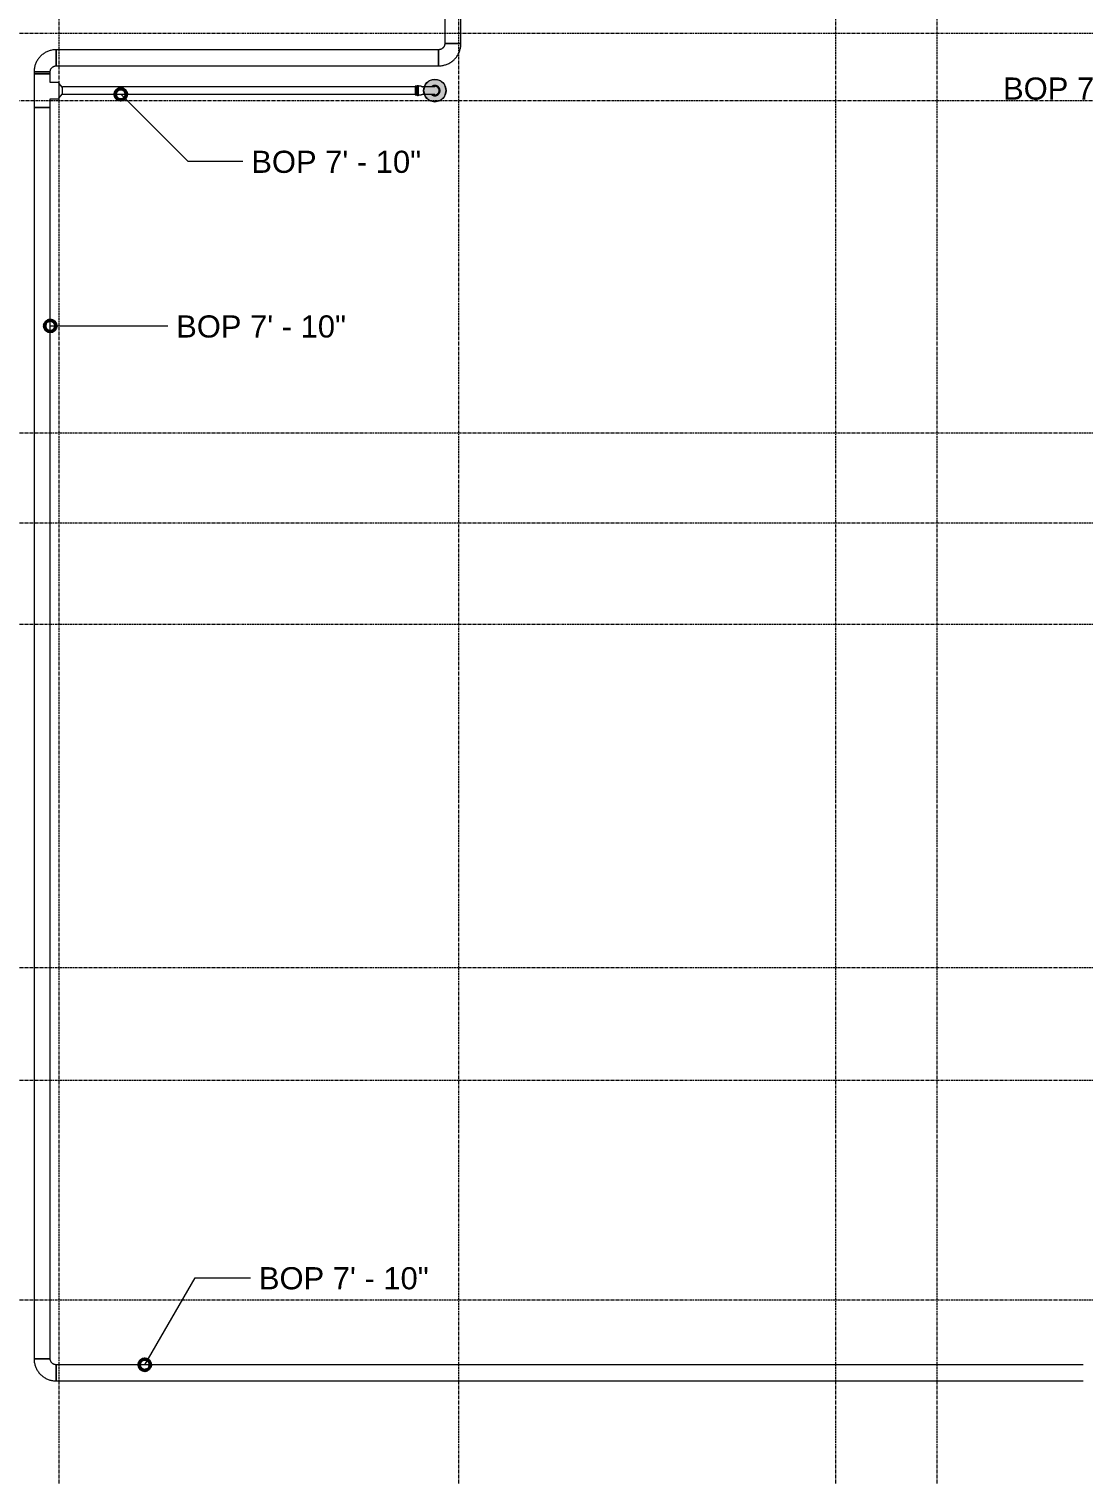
# Model space of a CAD drawing. Header units: inches. Extents: x -3679 to 241, y -496 to 1784.
# Drawn here: x -3017.3 to -2830, y 308 to 564.8 of the extents above; entities that cross this region are included whole.
import ezdxf

# ---------------------------------------------------------------- set-up
doc = ezdxf.new("R2010")
doc.units = ezdxf.units.IN
doc.header["$MEASUREMENT"] = 0
doc.linetypes.add('Grid Line', pattern=[0.875, 0.5, -0.125, 0.125, -0.125])
for name, color, linetype, lineweight in [('A-ANNO-NOTE', 250, 'Continuous', 9), ('G-ANNO-DIMS', 251, 'Continuous', 9), ('P-PIPE', 1, 'Continuous', 9), ('P-PIPE-CNTR', 1, 'Continuous', 9), ('S-GRID', 8, 'Continuous', 9)]:
    doc.layers.add(name, color=color, linetype=linetype, lineweight=lineweight)
doc.styles.add('Arial', font='arial.ttf', dxfattribs={"height": 3.934132})

# ---------------------------------------------------------------- blocks, each defined once
blk = doc.blocks.new('Elbow - Welded - Generic - Standard-1127339-SECOND LEVEL')
at = {"layer": 'P-PIPE'}
for p, q in [((-2.52, 1.25), (-2.52, 1.39)), ((-2.52, 1.02), (-2.52, 1.24)), ((-2.52, 0.72), (-2.52, 1.02)), ((-2.52, 0.37), (-2.52, 0.72)), ((-2.52, -0.37), (-2.52, 0.37)), ((-1.39, 2.52), (-1.25, 2.52)), ((-1.24, 2.52), (-1.02, 2.52)), ((-1.02, 2.52), (-0.72, 2.52)), ((-0.72, 2.52), (-0.37, 2.52)), ((-0.37, 2.52), (0.37, 2.52)), ((0.37, 2.52), (0.72, 2.52)), ((0.72, 2.52), (1.02, 2.52)), ((1.02, 2.52), (1.24, 2.52)), ((1.25, 2.52), (1.39, 2.52)), ((-2.52, -0.72), (-2.52, -0.37)), ((-2.52, -1.02), (-2.52, -0.72)), ((-2.52, -1.24), (-2.52, -1.02)), ((-2.52, -1.39), (-2.52, -1.25))]:
    blk.add_line(p, q, dxfattribs=at)
at = {"layer": 'P-PIPE', "flags": 128}
for points in [[(-2.52, -1.44), (-2.36, -1.43), (-2.2, -1.42), (-2.05, -1.41), (-1.89, -1.39), (-1.73, -1.36), (-1.58, -1.32), (-1.43, -1.28), (-1.28, -1.24), (-1.13, -1.18), (-0.98, -1.12), (-0.83, -1.06), (-0.69, -0.99), (-0.55, -0.91), (-0.42, -0.83), (-0.29, -0.75), (-0.16, -0.65), (-0.03, -0.56), (0.09, -0.45), (0.21, -0.35), (0.32, -0.24), (0.43, -0.12), (0.53, 0), (0.63, 0.12), (0.72, 0.25), (0.81, 0.38), (0.89, 0.52), (0.97, 0.65), (1.04, 0.8), (1.11, 0.94), (1.17, 1.09), (1.22, 1.23), (1.27, 1.39), (1.31, 1.54), (1.35, 1.69), (1.38, 1.85), (1.4, 2), (1.42, 2.16), (1.43, 2.32), (1.44, 2.48), (1.44, 2.52)], [(-1.44, 2.52), (-1.44, 2.48), (-1.44, 2.43), (-1.44, 2.39), (-1.45, 2.35), (-1.46, 2.3), (-1.47, 2.26), (-1.48, 2.22), (-1.49, 2.18), (-1.51, 2.14), (-1.52, 2.1), (-1.54, 2.06), (-1.56, 2.02), (-1.58, 1.98), (-1.6, 1.94), (-1.63, 1.91), (-1.65, 1.87), (-1.68, 1.84), (-1.71, 1.81), (-1.73, 1.77), (-1.77, 1.74), (-1.8, 1.71), (-1.83, 1.69), (-1.86, 1.66), (-1.9, 1.63), (-1.93, 1.61), (-1.97, 1.59), (-2.01, 1.56), (-2.05, 1.55), (-2.09, 1.53), (-2.13, 1.51), (-2.17, 1.5), (-2.21, 1.48), (-2.25, 1.47), (-2.29, 1.46), (-2.34, 1.45), (-2.38, 1.45), (-2.42, 1.44), (-2.46, 1.44), (-2.51, 1.44), (-2.52, 1.44)]]:
    blk.add_lwpolyline(points, dxfattribs=at)
blk = doc.blocks.new('Victaulic-VicPress316-Elbow 90-45deg Style P568_P571 - Standard-V2-SECOND LEVEL')
at = {"layer": 'P-PIPE'}
for p, q in [((-3203.81, 730.05), (-3203.81, 729.6)), ((-3203.05, 729.6), (-3203.81, 729.6)), ((-3203.81, 729.31), (-3203.81, 728.97)), ((-3203.05, 729.31), (-3203.81, 729.31)), ((-3203.7, 731.1), (-3203.7, 730.2)), ((-3202.28, 729.6), (-3203.05, 729.6)), ((-3202.28, 729.31), (-3203.05, 729.31)), ((-3202.39, 730.21), (-3202.39, 731.1)), ((-3202.28, 729.6), (-3202.28, 730.05)), ((-3202.28, 728.97), (-3202.28, 729.31)), ((-3203.81, 728.97), (-3203.05, 728.97)), ((-3203.05, 728.97), (-3202.28, 728.97))]:
    blk.add_line(p, q, dxfattribs=at)
at = {"layer": 'P-PIPE', "flags": 128}
for points in [[(-3203.05, 733.4), (-3203.08, 733.4), (-3203.12, 733.4), (-3203.16, 733.4), (-3203.19, 733.39), (-3203.23, 733.38), (-3203.26, 733.38), (-3203.3, 733.37), (-3203.33, 733.36), (-3203.37, 733.34), (-3203.4, 733.33), (-3203.43, 733.32), (-3203.47, 733.3), (-3203.5, 733.28), (-3203.53, 733.26), (-3203.56, 733.24), (-3203.59, 733.22), (-3203.62, 733.2), (-3203.65, 733.18), (-3203.67, 733.15), (-3203.7, 733.13), (-3203.73, 733.1), (-3203.75, 733.07), (-3203.77, 733.04), (-3203.79, 733.01), (-3203.81, 732.98), (-3203.83, 732.95), (-3203.85, 732.92), (-3203.87, 732.89), (-3203.88, 732.85), (-3203.9, 732.82), (-3203.91, 732.79), (-3203.92, 732.75), (-3203.93, 732.72), (-3203.94, 732.68), (-3203.94, 732.65), (-3203.95, 732.61), (-3203.95, 732.57), (-3203.96, 732.54), (-3203.96, 732.5), (-3203.96, 732.46), (-3203.96, 732.43), (-3203.95, 732.39), (-3203.95, 732.35), (-3203.94, 732.32), (-3203.93, 732.28), (-3203.93, 732.25), (-3203.91, 732.21), (-3203.9, 732.18), (-3203.89, 732.14), (-3203.88, 732.11), (-3203.86, 732.08), (-3203.84, 732.05), (-3203.82, 732.01), (-3203.8, 731.98), (-3203.78, 731.95), (-3203.76, 731.92), (-3203.74, 731.9), (-3203.71, 731.87)], [(-3203.05, 733.26), (-3203.08, 733.26), (-3203.11, 733.25), (-3203.14, 733.25), (-3203.17, 733.25), (-3203.2, 733.24), (-3203.23, 733.23), (-3203.26, 733.23), (-3203.29, 733.22), (-3203.32, 733.21), (-3203.34, 733.2), (-3203.37, 733.18), (-3203.4, 733.17), (-3203.43, 733.16), (-3203.45, 733.14), (-3203.48, 733.12), (-3203.5, 733.1), (-3203.53, 733.09), (-3203.55, 733.07), (-3203.57, 733.05), (-3203.6, 733.02), (-3203.62, 733), (-3203.64, 732.98), (-3203.66, 732.95), (-3203.67, 732.93), (-3203.69, 732.9), (-3203.71, 732.88), (-3203.72, 732.85), (-3203.74, 732.82), (-3203.75, 732.8), (-3203.76, 732.77), (-3203.77, 732.74), (-3203.78, 732.71), (-3203.79, 732.68), (-3203.8, 732.65), (-3203.8, 732.62), (-3203.81, 732.59), (-3203.81, 732.56), (-3203.81, 732.53), (-3203.81, 732.5), (-3203.81, 732.47), (-3203.81, 732.44), (-3203.81, 732.41), (-3203.8, 732.38), (-3203.8, 732.35), (-3203.79, 732.32), (-3203.78, 732.29), (-3203.78, 732.26), (-3203.77, 732.23), (-3203.76, 732.2), (-3203.74, 732.17), (-3203.73, 732.14), (-3203.72, 732.12), (-3203.7, 732.1)], [(-3203.7, 732.49), (-3203.7, 732.49), (-3203.7, 732.49), (-3203.7, 732.48), (-3203.7, 732.47), (-3203.7, 732.46), (-3203.7, 732.45), (-3203.7, 732.44), (-3203.7, 732.42), (-3203.7, 732.4), (-3203.7, 732.38), (-3203.7, 732.36), (-3203.7, 732.33), (-3203.7, 732.31), (-3203.7, 732.28), (-3203.7, 732.25), (-3203.7, 732.21), (-3203.7, 732.18), (-3203.7, 732.14), (-3203.7, 732.11), (-3203.7, 732.07), (-3203.7, 732.03), (-3203.7, 731.98), (-3203.7, 731.94), (-3203.7, 731.9), (-3203.7, 731.85), (-3203.7, 731.8), (-3203.7, 731.75), (-3203.7, 731.7), (-3203.7, 731.65), (-3203.7, 731.6), (-3203.7, 731.55), (-3203.7, 731.5), (-3203.7, 731.44), (-3203.7, 731.39), (-3203.7, 731.33), (-3203.7, 731.28), (-3203.7, 731.22), (-3203.7, 731.17), (-3203.7, 731.11), (-3203.7, 731.1)], [(-3202.39, 731.86), (-3202.37, 731.88), (-3202.34, 731.91), (-3202.32, 731.94), (-3202.3, 731.97), (-3202.28, 732), (-3202.26, 732.03), (-3202.24, 732.06), (-3202.23, 732.09), (-3202.21, 732.13), (-3202.2, 732.16), (-3202.18, 732.19), (-3202.17, 732.23), (-3202.16, 732.26), (-3202.15, 732.3), (-3202.15, 732.33), (-3202.14, 732.37), (-3202.14, 732.41), (-3202.14, 732.44), (-3202.13, 732.48), (-3202.13, 732.52), (-3202.14, 732.55), (-3202.14, 732.59), (-3202.14, 732.63), (-3202.15, 732.66), (-3202.16, 732.7), (-3202.17, 732.73), (-3202.18, 732.77), (-3202.19, 732.8), (-3202.2, 732.84), (-3202.22, 732.87), (-3202.23, 732.9), (-3202.25, 732.93), (-3202.27, 732.97), (-3202.29, 733), (-3202.31, 733.03), (-3202.33, 733.06), (-3202.35, 733.08), (-3202.38, 733.11), (-3202.4, 733.14), (-3202.43, 733.16), (-3202.46, 733.19), (-3202.49, 733.21), (-3202.51, 733.23), (-3202.55, 733.25), (-3202.58, 733.27), (-3202.61, 733.29), (-3202.64, 733.31), (-3202.67, 733.32), (-3202.71, 733.34), (-3202.74, 733.35), (-3202.78, 733.36), (-3202.81, 733.37), (-3202.85, 733.38), (-3202.88, 733.39), (-3202.92, 733.39), (-3202.95, 733.4), (-3202.99, 733.4), (-3203.03, 733.4), (-3203.05, 733.4)], [(-3202.39, 732.1), (-3202.37, 732.13), (-3202.36, 732.16), (-3202.34, 732.18), (-3202.33, 732.21), (-3202.32, 732.24), (-3202.31, 732.27), (-3202.3, 732.3), (-3202.3, 732.33), (-3202.29, 732.36), (-3202.29, 732.39), (-3202.28, 732.42), (-3202.28, 732.45), (-3202.28, 732.48), (-3202.28, 732.51), (-3202.28, 732.54), (-3202.28, 732.57), (-3202.29, 732.6), (-3202.29, 732.63), (-3202.3, 732.66), (-3202.31, 732.69), (-3202.32, 732.72), (-3202.33, 732.75), (-3202.34, 732.78), (-3202.35, 732.81), (-3202.36, 732.84), (-3202.38, 732.86), (-3202.39, 732.89), (-3202.41, 732.92), (-3202.43, 732.94), (-3202.44, 732.97), (-3202.46, 732.99), (-3202.48, 733.01), (-3202.51, 733.03), (-3202.53, 733.06), (-3202.55, 733.08), (-3202.58, 733.09), (-3202.6, 733.11), (-3202.62, 733.13), (-3202.65, 733.15), (-3202.68, 733.16), (-3202.7, 733.18), (-3202.73, 733.19), (-3202.76, 733.2), (-3202.79, 733.21), (-3202.82, 733.22), (-3202.85, 733.23), (-3202.88, 733.24), (-3202.91, 733.24), (-3202.94, 733.25), (-3202.97, 733.25), (-3203, 733.26), (-3203.03, 733.26), (-3203.05, 733.26)], [(-3202.39, 731.1), (-3202.39, 731.15), (-3202.39, 731.21), (-3202.39, 731.26), (-3202.39, 731.32), (-3202.39, 731.37), (-3202.39, 731.43), (-3202.39, 731.48), (-3202.39, 731.54), (-3202.39, 731.59), (-3202.39, 731.64), (-3202.39, 731.69), (-3202.39, 731.74), (-3202.39, 731.79), (-3202.39, 731.84), (-3202.39, 731.88), (-3202.39, 731.93), (-3202.39, 731.97), (-3202.39, 732.02), (-3202.39, 732.06), (-3202.39, 732.1), (-3202.39, 732.13), (-3202.39, 732.17), (-3202.39, 732.21), (-3202.39, 732.24), (-3202.39, 732.27), (-3202.39, 732.3), (-3202.39, 732.33), (-3202.39, 732.35), (-3202.39, 732.37), (-3202.39, 732.4), (-3202.39, 732.41), (-3202.39, 732.43), (-3202.39, 732.45), (-3202.39, 732.46), (-3202.39, 732.47), (-3202.39, 732.48), (-3202.39, 732.48), (-3202.39, 732.49), (-3202.39, 732.49), (-3202.39, 732.49)], [(-3203.81, 729.31), (-3203.82, 729.31), (-3203.82, 729.31), (-3203.83, 729.31), (-3203.84, 729.31), (-3203.84, 729.31), (-3203.85, 729.31), (-3203.85, 729.31), (-3203.86, 729.32), (-3203.86, 729.32), (-3203.87, 729.32), (-3203.87, 729.32), (-3203.88, 729.32), (-3203.88, 729.33), (-3203.89, 729.33), (-3203.89, 729.33), (-3203.9, 729.34), (-3203.9, 729.34), (-3203.91, 729.34), (-3203.91, 729.35), (-3203.92, 729.35), (-3203.92, 729.36), (-3203.92, 729.36), (-3203.93, 729.37), (-3203.93, 729.37), (-3203.93, 729.38), (-3203.94, 729.38), (-3203.94, 729.39), (-3203.94, 729.39), (-3203.95, 729.4), (-3203.95, 729.4), (-3203.95, 729.41), (-3203.95, 729.41), (-3203.95, 729.42), (-3203.95, 729.42), (-3203.96, 729.43), (-3203.96, 729.44), (-3203.96, 729.44), (-3203.96, 729.45), (-3203.96, 729.45), (-3203.96, 729.46), (-3203.96, 729.46), (-3203.96, 729.47), (-3203.96, 729.48), (-3203.96, 729.48), (-3203.95, 729.49), (-3203.95, 729.49), (-3203.95, 729.5), (-3203.95, 729.5), (-3203.95, 729.51), (-3203.94, 729.51), (-3203.94, 729.52), (-3203.94, 729.52), (-3203.94, 729.53), (-3203.93, 729.53), (-3203.93, 729.54), (-3203.93, 729.54), (-3203.92, 729.55), (-3203.92, 729.55), (-3203.92, 729.56), (-3203.91, 729.56), (-3203.91, 729.57), (-3203.9, 729.57), (-3203.9, 729.57), (-3203.89, 729.58), (-3203.89, 729.58), (-3203.88, 729.58), (-3203.88, 729.58), (-3203.87, 729.59), (-3203.87, 729.59), (-3203.86, 729.59), (-3203.86, 729.59), (-3203.85, 729.59), (-3203.84, 729.6), (-3203.84, 729.6), (-3203.83, 729.6), (-3203.83, 729.6), (-3203.82, 729.6), (-3203.82, 729.6), (-3203.81, 729.6)], [(-3203.81, 730.05), (-3203.81, 730.06), (-3203.81, 730.07), (-3203.81, 730.08), (-3203.81, 730.09), (-3203.81, 730.11), (-3203.8, 730.12), (-3203.8, 730.13), (-3203.8, 730.14), (-3203.8, 730.15), (-3203.79, 730.16), (-3203.79, 730.17), (-3203.78, 730.18), (-3203.78, 730.19), (-3203.77, 730.2), (-3203.76, 730.2), (-3203.76, 730.21), (-3203.75, 730.22), (-3203.74, 730.23), (-3203.74, 730.24), (-3203.73, 730.25), (-3203.72, 730.25), (-3203.71, 730.26), (-3203.71, 730.27), (-3203.7, 730.27)], [(-3203.05, 729.6), (-3203.08, 729.6), (-3203.11, 729.6), (-3203.14, 729.6), (-3203.17, 729.6), (-3203.2, 729.6), (-3203.23, 729.6), (-3203.26, 729.6), (-3203.29, 729.6), (-3203.32, 729.6), (-3203.34, 729.6), (-3203.37, 729.6), (-3203.4, 729.6), (-3203.43, 729.6), (-3203.45, 729.6), (-3203.48, 729.6), (-3203.5, 729.6), (-3203.53, 729.6), (-3203.55, 729.6), (-3203.57, 729.6), (-3203.6, 729.6), (-3203.62, 729.6), (-3203.64, 729.6), (-3203.66, 729.6), (-3203.67, 729.6), (-3203.69, 729.6), (-3203.71, 729.6), (-3203.72, 729.6), (-3203.74, 729.6), (-3203.75, 729.6), (-3203.76, 729.6), (-3203.77, 729.6), (-3203.78, 729.6), (-3203.79, 729.6), (-3203.8, 729.6), (-3203.8, 729.6), (-3203.81, 729.6), (-3203.81, 729.6), (-3203.81, 729.6), (-3203.81, 729.6), (-3203.81, 729.6)], [(-3203.81, 729.6), (-3203.81, 729.6), (-3203.81, 729.6), (-3203.81, 729.6), (-3203.8, 729.6), (-3203.8, 729.6), (-3203.79, 729.6), (-3203.78, 729.6), (-3203.77, 729.6)], [(-3203.77, 729.31), (-3203.78, 729.31), (-3203.79, 729.31), (-3203.8, 729.31), (-3203.8, 729.31), (-3203.81, 729.31), (-3203.81, 729.31), (-3203.81, 729.31), (-3203.81, 729.31), (-3203.81, 729.31)], [(-3203.81, 729.31), (-3203.81, 729.31), (-3203.81, 729.31), (-3203.81, 729.31), (-3203.8, 729.31), (-3203.8, 729.31), (-3203.79, 729.31), (-3203.78, 729.31), (-3203.77, 729.31), (-3203.76, 729.31), (-3203.75, 729.31), (-3203.74, 729.31), (-3203.73, 729.31), (-3203.71, 729.31), (-3203.7, 729.31), (-3203.68, 729.31), (-3203.66, 729.31), (-3203.64, 729.31), (-3203.62, 729.31), (-3203.6, 729.31), (-3203.58, 729.31), (-3203.56, 729.31), (-3203.53, 729.31), (-3203.51, 729.31), (-3203.49, 729.31), (-3203.46, 729.31), (-3203.43, 729.31), (-3203.41, 729.31), (-3203.38, 729.31), (-3203.35, 729.31), (-3203.32, 729.31), (-3203.29, 729.31), (-3203.27, 729.31), (-3203.24, 729.31), (-3203.21, 729.31), (-3203.18, 729.31), (-3203.15, 729.31), (-3203.12, 729.31), (-3203.08, 729.31), (-3203.05, 729.31), (-3203.05, 729.31)], [(-3202.28, 729.6), (-3202.28, 729.6), (-3202.28, 729.6), (-3202.29, 729.6), (-3202.29, 729.6), (-3202.29, 729.6), (-3202.3, 729.6), (-3202.31, 729.6), (-3202.32, 729.6), (-3202.33, 729.6), (-3202.34, 729.6), (-3202.35, 729.6), (-3202.37, 729.6), (-3202.38, 729.6), (-3202.4, 729.6), (-3202.41, 729.6), (-3202.43, 729.6), (-3202.45, 729.6), (-3202.47, 729.6), (-3202.49, 729.6), (-3202.51, 729.6), (-3202.53, 729.6), (-3202.56, 729.6), (-3202.58, 729.6), (-3202.61, 729.6), (-3202.63, 729.6), (-3202.66, 729.6), (-3202.68, 729.6), (-3202.71, 729.6), (-3202.74, 729.6), (-3202.77, 729.6), (-3202.8, 729.6), (-3202.83, 729.6), (-3202.86, 729.6), (-3202.89, 729.6), (-3202.92, 729.6), (-3202.95, 729.6), (-3202.98, 729.6), (-3203.01, 729.6), (-3203.04, 729.6), (-3203.05, 729.6)], [(-3203.05, 729.31), (-3203.02, 729.31), (-3202.98, 729.31), (-3202.95, 729.31), (-3202.92, 729.31), (-3202.89, 729.31), (-3202.86, 729.31), (-3202.83, 729.31), (-3202.8, 729.31), (-3202.78, 729.31), (-3202.75, 729.31), (-3202.72, 729.31), (-3202.69, 729.31), (-3202.67, 729.31), (-3202.64, 729.31), (-3202.61, 729.31), (-3202.59, 729.31), (-3202.56, 729.31), (-3202.54, 729.31), (-3202.52, 729.31), (-3202.5, 729.31), (-3202.48, 729.31), (-3202.46, 729.31), (-3202.44, 729.31), (-3202.42, 729.31), (-3202.4, 729.31), (-3202.39, 729.31), (-3202.37, 729.31), (-3202.36, 729.31), (-3202.34, 729.31), (-3202.33, 729.31), (-3202.32, 729.31), (-3202.31, 729.31), (-3202.3, 729.31), (-3202.3, 729.31), (-3202.29, 729.31), (-3202.29, 729.31), (-3202.28, 729.31), (-3202.28, 729.31), (-3202.28, 729.31), (-3202.28, 729.31)], [(-3202.39, 730.27), (-3202.38, 730.26), (-3202.37, 730.26), (-3202.36, 730.25), (-3202.36, 730.24), (-3202.35, 730.23), (-3202.34, 730.22), (-3202.33, 730.22), (-3202.33, 730.21), (-3202.32, 730.2), (-3202.32, 730.19), (-3202.31, 730.18), (-3202.31, 730.17), (-3202.3, 730.16), (-3202.3, 730.15), (-3202.29, 730.14), (-3202.29, 730.13), (-3202.29, 730.12), (-3202.29, 730.11), (-3202.28, 730.1), (-3202.28, 730.09), (-3202.28, 730.07), (-3202.28, 730.06), (-3202.28, 730.05), (-3202.28, 730.05)], [(-3202.32, 729.6), (-3202.31, 729.6), (-3202.3, 729.6), (-3202.3, 729.6), (-3202.29, 729.6), (-3202.29, 729.6), (-3202.28, 729.6), (-3202.28, 729.6), (-3202.28, 729.6), (-3202.28, 729.6)], [(-3202.28, 729.31), (-3202.28, 729.31), (-3202.28, 729.31), (-3202.29, 729.31), (-3202.29, 729.31), (-3202.29, 729.31), (-3202.3, 729.31), (-3202.31, 729.31), (-3202.32, 729.31)], [(-3202.28, 729.6), (-3202.27, 729.6), (-3202.27, 729.6), (-3202.26, 729.6), (-3202.26, 729.6), (-3202.25, 729.6), (-3202.24, 729.6), (-3202.24, 729.59), (-3202.23, 729.59), (-3202.23, 729.59), (-3202.22, 729.59), (-3202.22, 729.59), (-3202.21, 729.58), (-3202.21, 729.58), (-3202.2, 729.58), (-3202.2, 729.57), (-3202.19, 729.57), (-3202.19, 729.57), (-3202.18, 729.56), (-3202.18, 729.56), (-3202.18, 729.56), (-3202.17, 729.55), (-3202.17, 729.55), (-3202.16, 729.54), (-3202.16, 729.54), (-3202.16, 729.53), (-3202.15, 729.53), (-3202.15, 729.52), (-3202.15, 729.52), (-3202.15, 729.51), (-3202.14, 729.51), (-3202.14, 729.5), (-3202.14, 729.5), (-3202.14, 729.49), (-3202.14, 729.48), (-3202.14, 729.48), (-3202.14, 729.47), (-3202.13, 729.47), (-3202.13, 729.46), (-3202.13, 729.46), (-3202.13, 729.45), (-3202.13, 729.44), (-3202.13, 729.44), (-3202.14, 729.43), (-3202.14, 729.43), (-3202.14, 729.42), (-3202.14, 729.42), (-3202.14, 729.41), (-3202.14, 729.4), (-3202.14, 729.4), (-3202.15, 729.39), (-3202.15, 729.39), (-3202.15, 729.38), (-3202.16, 729.38), (-3202.16, 729.37), (-3202.16, 729.37), (-3202.17, 729.36), (-3202.17, 729.36), (-3202.17, 729.35), (-3202.18, 729.35), (-3202.18, 729.35), (-3202.19, 729.34), (-3202.19, 729.34), (-3202.19, 729.34), (-3202.2, 729.33), (-3202.2, 729.33), (-3202.21, 729.33), (-3202.21, 729.32), (-3202.22, 729.32), (-3202.23, 729.32), (-3202.23, 729.32), (-3202.24, 729.32), (-3202.24, 729.31), (-3202.25, 729.31), (-3202.25, 729.31), (-3202.26, 729.31), (-3202.26, 729.31), (-3202.27, 729.31), (-3202.28, 729.31), (-3202.28, 729.31)]]:
    blk.add_lwpolyline(points, dxfattribs=at)

msp = doc.modelspace()

# ---------------------------------------------------------------- hatches: boundary and pattern name
at = {"layer": 'A-ANNO-NOTE'}
msp.add_hatch(color=256, dxfattribs=at).paths.add_polyline_path([(-2945.19, 551.79), (-2944.19, 552.06), (-2943.45, 552.79), (-2943.19, 553.79), (-2943.45, 554.79), (-2944.19, 555.52), (-2945.19, 555.79), (-2946.19, 555.52), (-2946.92, 554.79), (-2947.19, 553.79), (-2946.92, 552.79), (-2946.19, 552.06)], flags=0)
h = msp.add_hatch(color=256, dxfattribs=at)
edge = h.paths.add_edge_path(flags=0)
edge.add_arc((-2945.19, 553.79), 2, 0, 360)

# ---------------------------------------------------------------- linework, layer by layer
for p, q in [((-2946.92, 554.79), (-2947.19, 553.79)), ((-2946.19, 555.52), (-2946.92, 554.79)), ((-2945.19, 555.79), (-2946.19, 555.52)), ((-2944.19, 555.52), (-2945.19, 555.79)), ((-2943.45, 554.79), (-2944.19, 555.52)), ((-2943.19, 553.79), (-2943.45, 554.79)), ((-2947.19, 553.79), (-2946.92, 552.79)), ((-2946.92, 552.79), (-2946.19, 552.06)), ((-2946.19, 552.06), (-2945.19, 551.79)), ((-2945.19, 551.79), (-2944.19, 552.06)), ((-2944.19, 552.06), (-2943.45, 552.79)), ((-2943.45, 552.79), (-2943.19, 553.79))]:
    msp.add_line(p, q, dxfattribs=at)
msp.add_circle((-2945.19, 553.79), 2, dxfattribs=at)
at = {"layer": 'G-ANNO-DIMS'}
for p, q in [((-3001.02, 553.13), (-2989.12, 541.24)), ((-2989.12, 541.24), (-2979.32, 541.24)), ((-3013.56, 511.99), (-3003.02, 511.99)), ((-3003.02, 511.99), (-2992.67, 511.99)), ((-2996.75, 327.44), (-2987.82, 342.91)), ((-2987.82, 342.91), (-2977.97, 342.91))]:
    msp.add_line(p, q, dxfattribs=at)
at = {"layer": 'G-ANNO-DIMS', "lineweight": 50}
for centre in [(-3001.02, 553.13), (-3013.56, 511.99), (-2996.75, 327.44)]:
    msp.add_circle(centre, 1, dxfattribs=at)
at = {"layer": 'P-PIPE'}
for p, q in [((-2943.44, 638.48), (-2943.44, 562.14)), ((-2940.56, 562.14), (-2940.56, 638.48)), ((-2944.52, 561.06), (-3012.48, 561.06)), ((-3012.48, 558.24), (-3012.48, 561.06)), ((-2944.52, 561.06), (-2944.52, 561.01)), ((-2944.52, 561.01), (-2944.52, 558.19)), ((-2943.39, 562.14), (-2943.44, 562.14)), ((-2940.56, 562.14), (-2943.39, 562.14)), ((-3012.48, 558.19), (-3012.48, 558.23)), ((-3012.48, 558.19), (-2944.52, 558.19)), ((-3016.44, 557.1), (-3016.44, 556.78)), ((-3016.44, 557.1), (-3013.61, 557.1)), ((-3016.44, 556.78), (-3016.44, 550.8)), ((-3014.28, 556.78), (-3016.44, 556.78)), ((-3016.39, 556.78), (-3016.25, 556.78)), ((-3016.25, 556.78), (-3016.02, 556.78)), ((-3016.02, 556.78), (-3015.72, 556.78)), ((-3015.72, 556.78), (-3015.37, 556.78)), ((-3015.37, 556.78), (-3014.63, 556.78)), ((-3014.63, 556.78), (-3014.28, 556.78)), ((-3014.28, 556.78), (-3013.98, 556.78)), ((-3013.56, 556.78), (-3014.28, 556.78)), ((-3013.98, 556.78), (-3013.76, 556.78)), ((-3013.76, 556.78), (-3013.61, 556.78)), ((-3013.61, 557.1), (-3013.56, 557.1)), ((-3013.56, 556.78), (-3013.56, 557.1)), ((-3013.56, 555.22), (-3013.56, 556.78)), ((-3012.01, 555.22), (-3013.56, 555.22)), ((-3012.01, 555.22), (-3012.01, 552.35)), ((-3011.35, 554.35), (-3012.01, 555.1)), ((-3013.56, 550.8), (-3013.56, 552.35)), ((-3013.56, 552.35), (-3012.01, 552.35)), ((-3012.01, 552.47), (-3011.35, 553.22)), ((-2948.71, 554.44), (-3011.35, 554.44)), ((-3011.35, 553.13), (-3011.35, 554.44)), ((-3011.35, 553.13), (-2948.71, 553.13)), ((-3016.44, 550.8), (-3016.44, 328.52)), ((-3016.44, 550.8), (-3014.28, 550.8)), ((-3016.25, 550.8), (-3016.39, 550.8)), ((-3016.02, 550.8), (-3016.25, 550.8)), ((-3015.72, 550.8), (-3016.02, 550.8)), ((-3015.37, 550.8), (-3015.72, 550.8)), ((-3014.63, 550.8), (-3015.37, 550.8)), ((-3014.28, 550.8), (-3014.63, 550.8)), ((-3014.28, 550.8), (-3013.56, 550.8)), ((-3013.98, 550.8), (-3014.28, 550.8)), ((-3013.76, 550.8), (-3013.98, 550.8)), ((-3013.61, 550.8), (-3013.76, 550.8)), ((-3013.56, 328.52), (-3013.56, 550.8)), ((-3013.61, 328.52), (-3016.44, 328.52)), ((-3013.56, 328.52), (-3013.61, 328.52)), ((-2829.98, 327.44), (-3012.48, 327.44)), ((-3012.48, 327.39), (-3012.48, 327.44)), ((-3012.48, 324.56), (-3012.48, 327.39)), ((-3012.48, 324.56), (-2829.98, 324.56))]:
    msp.add_line(p, q, dxfattribs=at)
at = {"layer": 'P-PIPE-CNTR'}
for p, q in [((-2945.19, 554.52), (-2945.19, 554.79)), ((-2945.19, 552.79), (-2945.19, 553.05)), ((-2944.45, 553.79), (-2944.19, 553.79))]:
    msp.add_line(p, q, dxfattribs=at)
at = {"layer": 'S-GRID', "linetype": 'Grid Line'}
for p, q in [((-3012, 1771.74), (-3012, -484.26)), ((-2941, 1771.74), (-2941, -484.26)), ((-2874, 1771.74), (-2874, -484.26)), ((-2856, 1771.74), (-2856, -484.26)), ((-3666.39, 564), (228, 564)), ((228, 552), (-3666.39, 552)), ((-3666.39, 493), (228, 493)), ((-3666.39, 477), (228, 477)), ((-3666.39, 459), (228, 459)), ((-3666.39, 398), (228, 398)), ((-3666.39, 378), (228, 378)), ((-3666.39, 339), (226, 339))]:
    msp.add_line(p, q, dxfattribs=at)

# ---------------------------------------------------------------- block references
at = {"layer": 'P-PIPE'}
for name, p, rotation in [('Elbow - Welded - Generic - Standard-1127339-SECOND LEVEL', (-3015, 559.62), 180), ('Victaulic-VicPress316-Elbow 90-45deg Style P568_P571 - Standard-V2-SECOND LEVEL', (-3677.68, -2649.26), 270), ('Elbow - Welded - Generic - Standard-1127339-SECOND LEVEL', (-3015, 326), 270)]:
    msp.add_blockref(name, p, dxfattribs=dict(at, rotation=rotation))
msp.add_blockref('Elbow - Welded - Generic - Standard-1127339-SECOND LEVEL', (-2942, 559.62), dxfattribs=at)

# ---------------------------------------------------------------- texts
at = {"layer": 'G-ANNO-DIMS', "char_height": 3.9341, "width": 35.952, "attachment_point": 1, "line_spacing_factor": 0.938532, "style": 'Arial'}
for insert in [(-2844.21, 556.12), (-2977.82, 543.11), (-2991.17, 513.86), (-2976.47, 344.78)]:
    msp.add_mtext('BOP 7\' - 10"', dxfattribs=dict(at, insert=insert))

doc.saveas('drawing.dxf')
